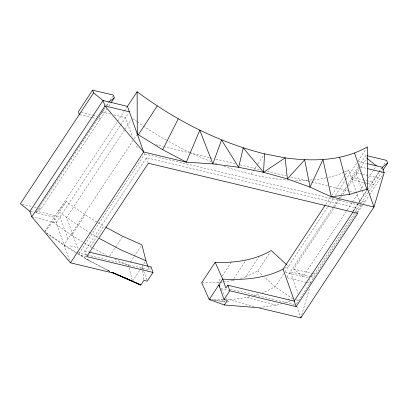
<?xml version="1.0" encoding="UTF-8"?>
<svg xmlns="http://www.w3.org/2000/svg" width="408" height="408" viewBox="0 0 408 408"><rect width="100%" height="100%" fill="white"/><g stroke="black" fill="none" stroke-linecap="round" stroke-linejoin="round"><path stroke-width="0.31" stroke-dasharray="2.04 1.53" d="M301.716 314.854L309.754 287.686M104.295 108.773L99.083 116.668L100.062 119.432L97.624 118.85M106.381 105.611L108.467 102.454M109.854 100.348L112.639 96.135M69.615 260.431L54.315 217.214L35.812 212.798L104.785 108.304M106.534 105.652L108.635 102.469M35.812 212.798L41.142 208.702L107.013 108.9M108.752 106.269L110.833 103.112M44.686 231.805L117.331 121.742M117.677 121.212L123.981 111.664M124.333 111.134L127.133 106.891M45.074 231.336L52.836 221.977L66.31 201.557L85.257 214.894L97.415 222.35M120.299 125.577L56.233 222.646L33.023 217.097M120.651 125.047L128.704 112.848M124.44 129.856L66.677 217.377L77.969 249.263M124.792 129.326L131.09 119.779M77.52 253.19L64.102 244.861L133.069 140.372M134.12 138.781L136.573 135.068M52.836 221.977L71.777 235.314L85.257 214.894M86.751 254.908L79.341 253.133L144.804 153.949L144.417 152.842M86.323 255.474L84.757 251.053L146.37 157.697L355.786 207.738L357.352 212.165M84.461 243.091L90.275 246.656L103.754 226.236L104.871 226.828M109.599 256.163L115.133 247.784M115.474 247.263L122.39 236.788M132.146 279.949L128.438 265.251L130.167 262.635M130.514 262.109L133.972 256.872M134.314 256.351L141.229 245.876M132.457 281.173L139.679 270.234M140.02 269.714L143.483 264.466M143.835 263.935L145.936 260.753M87.368 255.051L149.144 269.815L151.072 266.898M251.048 174.272L252.797 171.62M253.149 171.09L257.647 164.271M257.994 163.751L264.527 153.852M202.302 282.749L217.785 282.622L220.896 277.909M222.278 275.813L231.265 262.201M223.314 281.882L232.519 280.648L233.554 279.077M233.901 278.552L245.993 260.228M240.281 278.409L245.657 276.864L259.136 256.443M245.657 276.864L257.785 270.948L269.882 252.623M325.783 204.372L330.337 197.477M331.735 195.356L345.041 175.2M345.387 174.67L348.539 169.896L360.616 204M283.642 273.824L275.043 286.85L262.15 293.133M285.024 271.733L327.731 207.019M328.083 206.489L333.683 198.002M335.437 195.35L345.239 180.499M345.586 179.969L357.143 162.466M358.183 160.885L366.435 148.385M363.513 182.524L352.532 179.897L351.553 177.133L358.54 166.546M358.892 166.015L365.879 155.428L366.665 157.641M286.921 277.093L333.132 207.08M333.484 206.55L338.732 198.594M339.084 198.064L340.833 195.412M341.185 194.881L347.489 185.334M347.835 184.804L358.688 168.361M352.18 202.424L303.17 276.68L293.689 269.05L334.32 207.494M334.667 206.963L340.272 198.472M340.624 197.941L341.675 196.35M343.077 194.223L346.928 188.389M348.33 186.267L359.173 169.84M360.57 167.724L366.858 158.192M352.532 201.894L358.484 192.877M359.887 190.755L364.084 184.391M364.436 183.86L366.537 180.678M368.286 178.026L375.64 166.887M352.925 211.329L358.53 202.842M358.877 202.312L366.93 190.113M368.393 183.687L373.274 184.855L372.295 182.09L378.583 172.559M378.935 172.033L381.378 168.326M383.826 164.618L385.922 161.446M353.216 211.268L358.117 203.842M358.469 203.311L367.22 190.052M367.567 189.521L378.772 172.548M379.124 172.018L381.572 168.305M353.685 210.921L355.786 207.738M311.039 276.609L314.43 274.003L361.014 203.429M361.366 202.898L382.357 171.09M296.438 303.781L355.955 213.614M356.301 213.083L361.202 205.657L360.81 204.551M357.566 212.92L362.814 204.959M363.166 204.428L369.118 195.412M369.47 194.881L382.418 175.256M66.31 201.557L58.166 211.38L78.305 225.563L89.072 232.162M46.752 233.259L64.826 245.983L65.183 245.621M227.429 302.323L230.52 299.666L247.238 297.427L250.221 296.57M343.959 172.13L341.098 173.528A204.454 107.182 33.4 0 1 326.813 177.689M344.53 171.855L348.539 169.896M284.707 268.285L288.522 266.429L287.125 265.139M232.519 280.648L234.906 279.959M253.205 295.713L259.763 293.821M259.366 307.51L276.491 305.22L282.152 303.588M284.463 302.925L290.858 301.079M217.785 282.622L219.631 282.372M220.244 282.29L222.697 281.964M223.212 299.727L212.247 299.819L225.002 301.925M228.087 299.686L230.52 299.666L253.939 306.459M213.634 300.196L224.925 301.94M288.191 298.988L290.047 299.406M358.459 161.553L366.476 163.47M360.351 166.913L366.46 168.371M101.73 111.93L110.894 114.118M113.949 114.852L125.552 117.621L132.355 136.838M361.998 174.063L355.888 172.604L361.911 189.608M362.605 174.206L380.322 178.439M81.391 112.44L92.371 115.066M92.983 115.209L97.252 116.229M351.553 177.133L362.534 179.755M363.145 179.903L372.295 182.09M79.932 114.623L92.132 117.54M92.743 117.683L97.012 118.703M365.956 183.105L367.781 183.544M155.769 144.753L163.205 146.528M163.822 146.676L189.225 152.745M189.842 152.893L209.671 157.631M210.288 157.779L213.389 158.518M215.868 159.115L235.691 163.848M240.026 164.888L259.855 169.626M267.291 171.401L285.875 175.843M290.833 177.026L329.246 186.206M329.863 186.354L349.07 190.944M349.692 191.092L355.888 192.571M135.869 146.752L138.195 147.308M359.244 200.129L366.226 201.797M144.804 153.949L361.202 205.657M22.231 204.184L31.992 206.514M34.43 207.096L36.261 207.534M38.699 208.116L41.142 208.702M293.689 269.05L312.599 273.569M313.211 273.712L314.43 274.003M35.654 210.972L60.083 216.811L67.952 239.027M310.58 276.604L290.42 271.789L298.105 293.485M311.187 276.752L314.854 277.629M30.473 211.523L33.441 212.231M285.289 272.411L308.509 277.96M287.181 277.772L306.724 282.438M307.336 282.586L311.003 283.463L309.524 279.291M70.4 245.937L77.382 247.605M296.106 299.87L299.013 300.563M84.757 251.053L88.475 251.94M230.255 289.195L294.5 304.546M80.743 255.163L86.302 256.489M220.937 288.665L228.97 290.583M247.238 297.427L276.491 305.22M221.386 299.742L225.231 301.385M114.898 259.207L128.438 265.251M77.744 253.904L85.818 258.856L109.767 271.244M109.461 271.254L85.818 258.856M90.275 246.656L92.509 247.84M93.07 248.13L107.023 255.505M97.94 222.671L103.754 226.236M89.607 232.494L98.221 237.777M71.777 235.314L83.936 242.77M78.061 253.516L89.5 260.534M64.826 245.983L77.204 253.577M292.888 298.845L275.043 286.85L264.318 276.966M46.257 232.861L64.102 244.861M132.651 118.544L136.695 121.39M137.2 121.747L143.264 126.021M257.785 270.948L262.451 275.247M221.248 289.221L224.946 295.887M226.175 298.11L226.792 299.222M362.115 190.194L363.778 194.886M296.795 306.495L300.4 316.674M146.37 157.697L148.135 162.675M148.14 266.985L149.144 269.815M146.839 280.01L142.086 266.587L142.519 269.928M78.749 251.476L79.341 253.133M142.601 270.54L143.8 279.755M326.186 177.822A204.454 107.182 33.4 0 1 314.594 179.617M312.043 179.862A204.454 107.182 33.4 0 1 309.468 180.061M308.259 180.137A204.454 107.182 33.4 0 1 293.791 180.316M288.736 180.081A204.454 107.182 33.4 0 1 223.931 166.316M216.893 163.786A204.454 107.182 33.4 0 1 213.95 162.67M211.013 161.527A204.454 107.182 33.4 0 1 190.301 152.546M189.73 152.276A204.454 107.182 33.4 0 1 166.949 140.485M166.403 140.179A204.454 107.182 33.4 0 1 143.774 126.378M109.665 271.259L107.355 270.239L109.65 271.259"/><path stroke-width="0.61" d="M367.705 163.766L382.27 167.244L384.173 172.604L373.993 207.019L331.311 196.819L310.029 187.119L287.4 178.928L263.563 172.304L264.527 153.852C218.29 142.351 175.251 120.074 137.108 91.774L127.48 106.361L143.636 151.975L70.467 262.829L31.804 216.806L29.881 211.38L20.4 203.745L93.57 92.891L92.591 90.127L113.332 95.079L114.311 97.843L111.185 102.587M286.656 264.71L271.264 250.527C254.388 260.472 234.447 263.048 215.164 262.334L201.685 282.754L209.243 299.523L224.339 304.98L258.142 307.678L300.824 317.873L301.18 316.669M300.824 317.873L373.993 207.019L367.628 189.052L367.47 146.819C342.674 161.175 312.757 161.588 285.105 157.855L263.563 172.304L238.665 167.285L212.864 163.899L186.313 162.175L162.67 149.68L178.245 118.83M162.67 149.68L138.353 134.768L157.248 105.958M92.591 90.127L78.341 111.71L79.32 114.475M29.881 211.38L103.051 100.521L127.48 106.361M31.804 216.806L104.973 105.953L103.051 100.521L93.57 92.891M89.092 252.088L151.072 266.898L153.026 272.427L147.252 281.178L143.881 280.373L140.811 285.024L111.568 272.269M227.858 285.248L229.816 290.776L296.132 306.622L294.173 301.094L227.858 285.248L225.93 288.165L222.722 279.103L215.164 262.334M224.339 304.98L227.409 300.334L224.038 299.528L229.816 290.776M211.125 299.814L209.243 299.523L222.722 279.103C243.127 280.235 264.665 278.705 283.075 269.086L325.084 205.433M294.173 301.094L352.986 211.981M383.056 170.029L387.6 163.149L386.621 160.385L367.098 155.718M296.132 306.622L357.745 213.267L148.328 163.231L86.71 256.581L153.026 272.427M108.982 101.939L114.311 97.843M382.27 167.244L387.6 163.149M264.527 153.852L285.105 157.855L287.4 178.928L304.674 159.793L310.029 187.119L322.947 159.64L331.311 196.819L349.661 194.361L367.628 189.052M367.679 168.667L384.173 172.604M129.402 111.787L104.973 105.953L143.636 151.975L186.313 162.175L199.782 130.208L212.864 163.899L221.554 139.929L238.665 167.285L243.239 147.849L263.563 172.304M70.467 262.829L113.144 273.029M147.941 266.419L145.936 260.753L120.834 249.818L99.297 238.435M113.087 272.794L132.457 281.173L118.243 275.099M113.123 272.784L140.811 285.024L133.569 281.688M124.083 277.629L129.127 279.959M105.988 227.419L122.737 236.268L141.918 244.831L145.936 260.753M138.353 134.768L137.272 134.008L137.108 91.774M367.333 158.574L376.339 165.826M219.759 286.533L218.872 284.937L224.038 299.528M283.075 269.086L294.367 300.971M354.572 153.107L366.94 189.389M339.66 157.401L349.661 194.361"/></g></svg>
